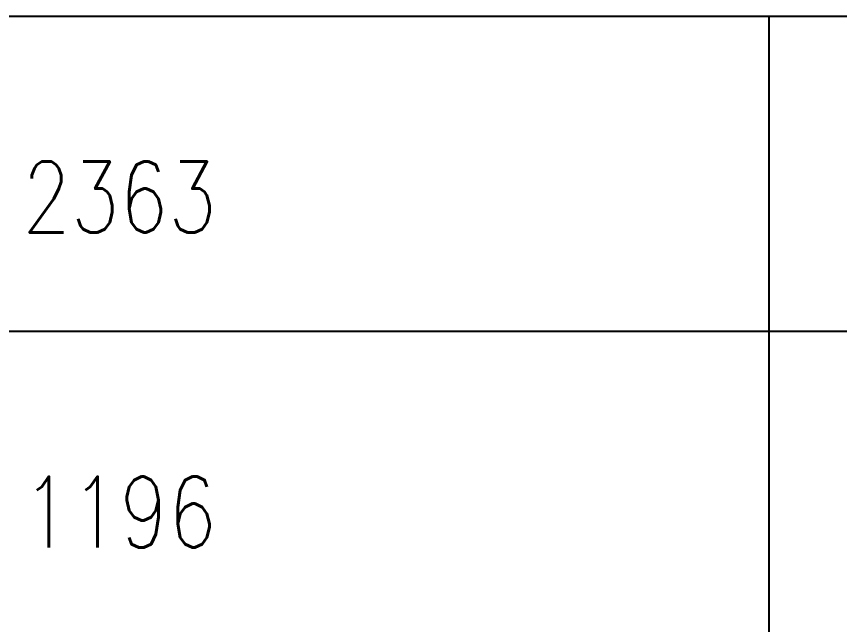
# Model space of a CAD drawing. Extents: x -93062 to 326984, y -142534 to 91021.
# Drawn here: x 9231 to 11060, y -54384 to -53032 of the extents above; entities that cross this region are included whole.
import ezdxf
from ezdxf.enums import TextEntityAlignment as Align

# ---------------------------------------------------------------- set-up
doc = ezdxf.new("R2010")
doc.units = 0
doc.header["$LTSCALE"] = 1000
doc.header["$MEASUREMENT"] = 0
doc.layers.get('0').update_dxf_attribs({"color": 8})
doc.styles.add('HZTXT', font='geditxt.shx', dxfattribs={"width": 0.8, "bigfont": 'hztxt1.shx'})
doc.styles.add('TK', font='GEDITXT.SHX', dxfattribs={"width": 0.85, "height": 3.5, "bigfont": 'DXT.SHX'})

# ---------------------------------------------------------------- blocks, each defined once
blk = doc.blocks.new('GEDI_TQ_2012')
at = {"color": 2}
for p, q in [((0, 28), (-180, 28)), ((-135, 0), (-135, 28)), ((-90, 21), (-180, 21))]:
    blk.add_line(p, q, dxfattribs=at)
blk = doc.blocks.new('A$C67E35CD0')
blk.add_blockref('GEDI_TQ_2012', (831, 10))
at = {"style": 'TK', "width": 0.85}
for tag, height, p in [('PROJECTNAME', 4.75, (776, 44)), ('PHASE', 4, (818, 44)), ('DRAWINGNAME', 4.75, (786, 31))]:
    blk.add_attdef(tag, text='', height=height, dxfattribs=at).set_placement(p, align=Align.MIDDLE_CENTER)
for tag, p, height in [('APPROVE', (663, 32.75), 3.5), ('DESIGN', (708, 32.75), 3.5), ('REVIEW1', (663, 25.75), 3.5), ('DRAW', (708, 25.75), 3.5), ('DRAWINGNUMBER', (758, 18.5), 4), ('REVIEW2', (663, 18.75), 3.5), ('PROPORTION', (708, 18.75), 3.5), ('CHECK', (663, 11.75), 3.5), ('DATE', (708, 11.75), 3.5), ('VERSION', (824, 11.75), 3.5)]:
    blk.add_attdef(tag, p, '', height=height, dxfattribs=at)
blk = doc.blocks.new('A$C68430A22')
at = {"style": 'HZTXT', "width": 0.8}
for s, p in [('2363', (-15159.5, 2320)), ('1196', (-15159.5, 1620))]:
    blk.add_text(s, height=157.5, dxfattribs=at).set_placement(p)
blk = doc.blocks.new('afefqwer')
at = {"xscale": 100, "yscale": 100, "zscale": 100}
blk.add_blockref('A$C67E35CD0', (-84100, 0), dxfattribs=at)
blk.add_blockref('A$C68430A22', (-1000, 1000))

msp = doc.modelspace()

# ---------------------------------------------------------------- block references
msp.add_blockref('afefqwer', (25403.5, -56832.5))

doc.saveas('drawing.dxf')
